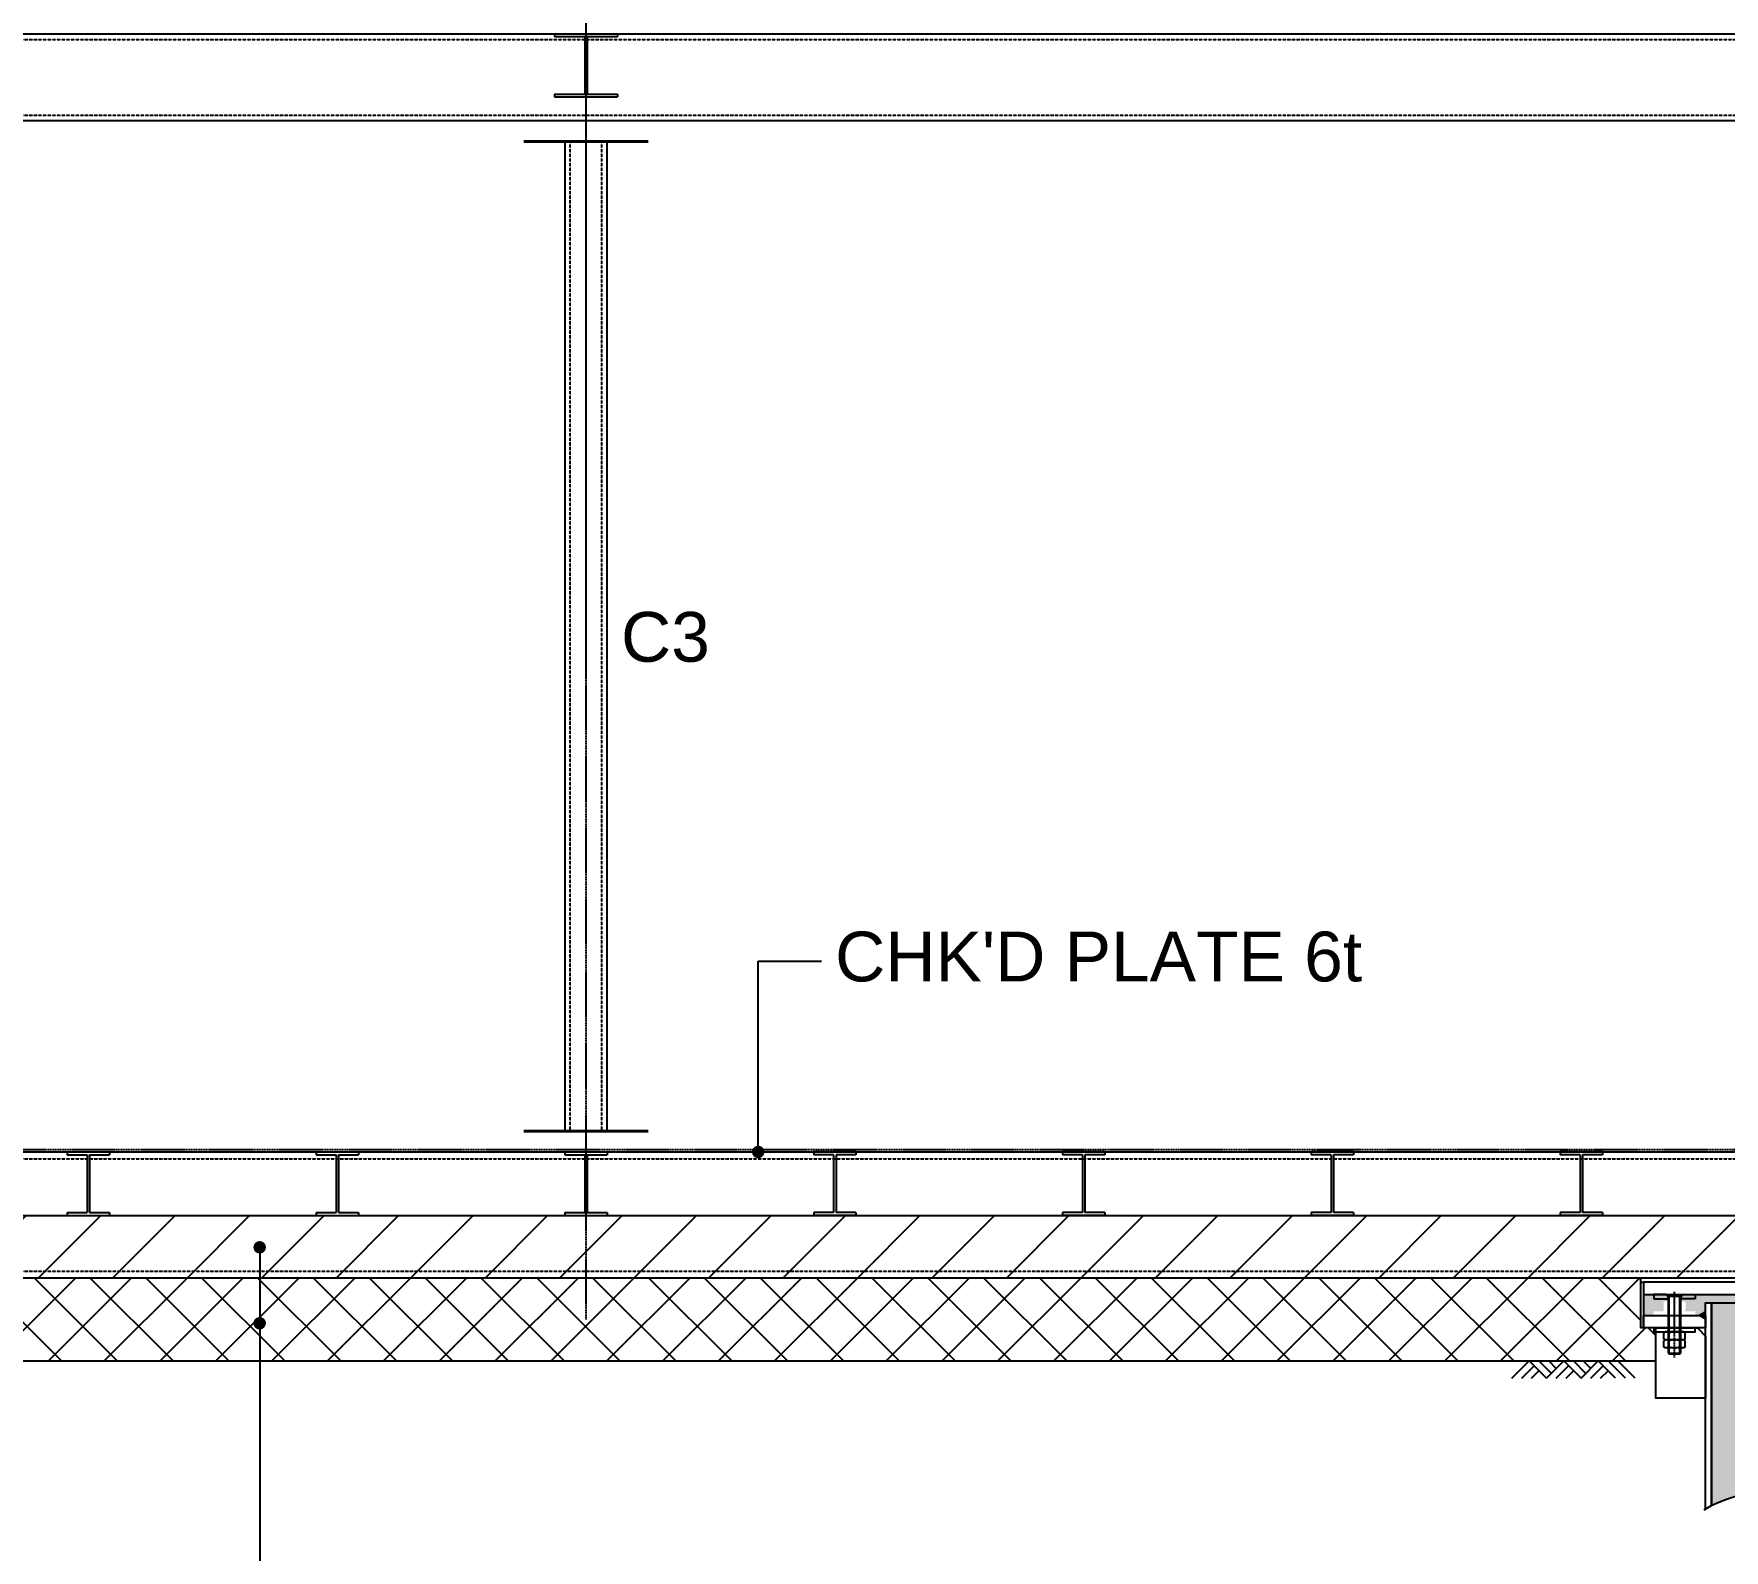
# Model space of a CAD drawing. Header units: millimetres. Extents: x 415966 to 487306, y -108951 to -17325.
# Drawn here: x 456160 to 460236, y -33811 to -30155 of the extents above; entities that cross this region are included whole.
import ezdxf
from ezdxf.enums import TextEntityAlignment as Align

# ---------------------------------------------------------------- set-up
doc = ezdxf.new("R2010")
doc.units = ezdxf.units.MM
doc.header["$LTSCALE"] = 2
doc.linetypes.add('CENTER', pattern=[2, 1.25, -0.25, 0.25, -0.25])
doc.linetypes.add('HIDDEN', pattern=[0.375, 0.25, -0.125])
for name, color, linetype in [('#20_GR', 3, 'Continuous'), ('C_CEN', 1, 'CENTER'), ('C_COLUMN-01', 2, 'Continuous'), ('C_GIRDER', 2, 'Continuous'), ('C_TEXT_01', 2, 'Continuous'), ('CONC', 3, 'Continuous'), ('DIM', 1, 'Continuous'), ('finish', 1, 'Continuous'), ('PLATE', 2, 'Continuous'), ('나사산', 1, 'Continuous'), ('중심선', 1, 'CENTER')]:
    doc.layers.add(name, color=color, linetype=linetype)
doc.layers.add('C_STEEL', color=2, linetype='Continuous', lineweight=30)
doc.styles.add('Arial', font='arial.ttf')

# ---------------------------------------------------------------- blocks, each defined once
blk = doc.blocks.new('A$C45570403')
at = {"layer": 'finish'}
for p, q in [((0, 0), (102, 0)), ((0, 0), (0, -7.110000000000582)), ((102, 0), (102, -7.110000000000582)), ((0, -7.110000000000582), (48.07999999998719, -7.110000000000582)), ((48.07999999998719, -7.110000000000582), (48.0800000000163, -145.8899999999994)), ((53.92000000001281, -7.110000000000582), (102, -7.110000000000582)), ((53.92000000001281, -7.110000000000582), (53.92000000004191, -145.8899999999994)), ((0, -145.8899999999994), (48.0800000000163, -145.8900000000012)), ((2.91038304567337e-11, -145.8899999999994), (2.91038304567337e-11, -153)), ((0, -153), (102, -153)), ((53.92000000004191, -145.8900000000012), (102, -145.8899999999994)), ((102.0000000000291, -145.8899999999994), (102.0000000000291, -153))]:
    blk.add_line(p, q, dxfattribs=at)
blk = doc.blocks.new('A$C70F644BE')
at = {"layer": 'finish'}
for p, q in [((0, 0), (152, 0)), ((0, 0), (0, -6.600000000002183)), ((152, 0), (152, -6.600000000002183)), ((0, -6.600000000002183), (73.0799999999872, -6.600000000002183)), ((73.0799999999872, -6.600000000002183), (73.0800000000163, -145.3999999999978)), ((78.9200000000128, -6.600000000002183), (152, -6.600000000002183)), ((78.9200000000128, -6.600000000002183), (78.92000000004191, -145.3999999999978)), ((0, -145.3999999999978), (73.0800000000163, -145.3999999999978)), ((2.91038304567337e-11, -145.3999999999978), (2.91038304567337e-11, -152)), ((0, -152), (152, -152)), ((78.92000000004191, -145.3999999999978), (152, -145.3999999999978)), ((152.0000000000291, -145.3999999999978), (152.0000000000291, -152))]:
    blk.add_line(p, q, dxfattribs=at)
blk = doc.blocks.new('A$C25214C55')
at = {"layer": 'DIM'}
for p, q in [((223.470387361871, -125.0000000000036), (348.470387361871, -3.637978807091713e-12)), ((294.1810654805304, -125.0000000000036), (419.1810654805304, -3.637978807091713e-12)), ((364.8917435991752, -125.0000000000036), (489.8917435991752, -3.637978807091713e-12)), ((473.470387361871, -125.0000000000036), (419.1810654805304, -70.71067811865942)), ((544.1810654805304, -125.0000000000036), (454.5364045398455, -35.35533905932971)), ((614.8917435991752, -125.0000000000036), (489.8917435991752, -3.637978807091713e-12)), ((544.1810654805304, -54.28932188134786), (598.470387361871, -3.637978807091713e-12)), ((579.5364045398455, -89.64466094067757), (669.1810654805304, -3.637978807091713e-12)), ((614.8917435991752, -125.0000000000036), (739.8917435991752, -3.637978807091713e-12)), ((723.470387361871, -125.0000000000036), (669.1810654805304, -70.71067811865942)), ((794.1810654805304, -125.0000000000036), (704.5364045398455, -35.35533905932971)), ((864.8917435991752, -125.0000000000036), (739.8917435991752, -3.637978807091713e-12)), ((794.1810654805304, -54.28932188134786), (848.470387361871, -3.637978807091713e-12)), ((829.5364045398455, -89.64466094067757), (919.1810654805304, -3.637978807091713e-12)), ((864.8917435991752, -125.0000000000036), (989.8917435991752, -3.637978807091713e-12)), ((973.470387361871, -125.0000000000036), (919.1810654805304, -70.71067811865942)), ((1044.18106548053, -125.0000000000036), (954.5364045398455, -35.35533905932971)), ((1114.891743599175, -125.0000000000036), (989.8917435991752, -3.637978807091713e-12))]:
    blk.add_line(p, q, dxfattribs=at)
blk = doc.blocks.new('_DatumFilled')
at = {"color": 0, "linetype": 'ByBlock'}
blk.add_solid([(0, 0.57735027), (-1, 0), (0, -0.57735027)], dxfattribs=at)
blk = doc.blocks.new('BOLT2')
for p, q in [((-15.00000000419095, 147.9802525004052), (-12.97025250422303, 151.5100000004604)), ((-15.00000000419095, 147.9802525004052), (-15.00000000419095, 10.50474750004651)), ((-15.00000000419095, 147.9802525004052), (14.99999999580905, 147.9802525004052)), ((-12.97025250422303, 151.5100000004604), (12.97025249584112, 151.5100000004604)), ((12.97025249584112, 151.5100000004604), (14.99999999580905, 147.9802525004052)), ((14.99999999580905, 10.50474750004651), (14.99999999580905, 147.9802525004052)), ((-22.50000000419095, 61.50999999999476), (-25.98120000422932, 59.49894999999378)), ((-25.98120000422932, 44.50104999999894), (-25.98120000422932, 59.49894999999378)), ((-22.50000000419095, 42.48999999999796), (-25.98120000422932, 44.50104999999894)), ((-22.50000000419095, 42.48999999999796), (-25.98120000422932, 40.47894999999698)), ((22.49999999580905, 61.50999999999476), (-22.50000000419095, 61.50999999999476)), ((22.49999999580905, 42.48999999999796), (-22.50000000419095, 42.48999999999796)), ((22.49999999580905, 42.48999999999796), (-22.50000000419095, 42.48999999999796)), ((-12.99150000419468, 44.50104999999894), (-12.99150000419468, 59.49894999999378)), ((12.99149999592919, 44.50104999999894), (12.99149999592919, 59.49894999999378)), ((25.98119999584742, 59.49894999999378), (22.49999999580905, 61.50999999999476)), ((25.98119999584742, 44.50104999999894), (22.49999999580905, 42.48999999999796)), ((25.98119999584742, 40.47894999999698), (22.49999999580905, 42.48999999999796)), ((25.98119999584742, 44.50104999999894), (25.98119999584742, 59.49894999999378)), ((-25.98120000422932, 25.48105000000214), (-25.98120000422932, 40.47894999999698)), ((-22.50000000419095, 23.47000000000116), (-25.98120000422932, 25.48105000000214)), ((22.49999999580905, 23.47000000000116), (-22.50000000419095, 23.47000000000116)), ((-15.00000000419095, 10.50474750004651), (14.99999999580905, 10.50474750004651)), ((-15.00000000419095, 10.50474750004651), (-12.97025250422303, 8.474999999991269)), ((-12.99150000419468, 25.48105000000214), (-12.99150000419468, 40.47894999999698)), ((-12.97025250422303, 8.474999999991269), (12.97025249584112, 8.474999999991269)), ((12.97025249584112, 8.474999999991269), (14.99999999580905, 10.50474750004651)), ((12.99149999592919, 25.48105000000214), (12.99149999592919, 40.47894999999698)), ((25.98119999584742, 25.48105000000214), (22.49999999580905, 23.47000000000116)), ((25.98119999584742, 25.48105000000214), (25.98119999584742, 40.47894999999698))]:
    blk.add_line(p, q)
at = {"color": 1}
for points in [[(-50.00000000419095, 141.5100000004604), (-15.00000000419095, 141.5100000004604), (-15.00000000419095, 146.5100000004604), (-20.00000000419095, 151.5100000004604), (-50.00000000419095, 151.5100000004604)], [(50.00000000419095, 141.5100000004604), (15.00000000419095, 141.5100000004604), (15.00000000419095, 146.5100000004604), (20.00000000419095, 151.5100000004604), (50.00000000419095, 151.5100000004604)], [(-50.00000000419095, 61.50999999999476), (49.99999999580905, 61.50999999999476), (49.99999999580905, 71.50999999999476), (-50.00000000419095, 71.50999999999476)]]:
    blk.add_lwpolyline(points, close=True, dxfattribs=at)
for centre, radius, start, end in [((-19.48635000409558, 50.01665154959483), 11.49334852972338, 55.59101350092298, 124.408986499077), ((-19.48635000409558, 53.9833484503979), 11.49334852972196, 235.591013500923, 304.408986499077), ((-19.48635000409558, 30.99665154959803), 11.49334852972338, 55.59101350092298, 124.408986499077), ((0.3143089925870299, 16.51109768163587), 45, 90.40019390252998, 107.1985961775466), ((0.3143089925870299, 87.48890231835685), 45, 252.8014038224534, 269.59980610414), ((0.3143089925870299, -2.508902318360924), 45, 90.40019390252998, 107.1985961775466), ((-0.3143090009689331, 16.51109768163587), 45, 72.80140382245344, 89.59980610413999), ((-0.3143090009689331, 87.48890231835685), 45, 270.40019389586, 287.1985961775466), ((-0.3143090009689331, -2.508902318360924), 45, 72.80140382245344, 89.59980610413999), ((19.48634999594651, 50.01665154959483), 11.49334852972309, 55.59101350092298, 124.408986499077), ((19.48634999594651, 53.9833484503979), 11.49334852972206, 235.591013500923, 304.408986499077), ((19.48634999594651, 30.99665154959803), 11.49334852972309, 55.59101350092298, 124.408986499077), ((-19.48635000409558, 34.9633484504011), 11.49334852972196, 235.591013500923, 304.408986499077), ((0.3143089925870299, 68.46890231836005), 45, 252.8014038224534, 269.59980610414), ((-0.3143090009689331, 68.46890231836005), 45, 270.40019389586, 287.1985961775466), ((19.48634999594651, 34.9633484504011), 11.49334852972206, 235.591013500923, 304.408986499077)]:
    blk.add_arc(centre, radius, start, end)
at = {"layer": '나사산'}
for p, q in [((-12.97025250422303, 8.474999999991269), (-12.97025250422303, 151.5100000004604)), ((12.97025249584112, 8.474999999991269), (12.97025249584112, 151.5100000004604))]:
    blk.add_line(p, q, dxfattribs=at)
at = {"layer": '중심선'}
blk.add_line((0, 0), (0, 158.4802525004052), dxfattribs=at)
blk = doc.blocks.new('A$C5F127701')
for p, q in [((-17.32079999998678, 40.65929999999935), (-15, 42)), ((-15, 42), (15, 42)), ((-8.646835000021383, 53.35000000000582), (-10, 51.996834999969)), ((10, 51.996834999969), (-10, 51.996834999969)), ((-10, 51.996834999969), (-10, -22.24683499995444)), ((8.646835000021383, 53.35000000000582), (-8.646835000021383, 53.35000000000582)), ((10, 51.996834999969), (8.646835000021383, 53.35000000000582)), ((10, -22.24683499995444), (10, 51.996834999969)), ((15, 42), (17.32079999998678, 40.65929999999935)), ((-17.32079999998678, 40.65929999999935), (-17.32079999998678, 27.34070000000065)), ((-17.32079999998678, 27.34070000000065), (-15, 26)), ((-17.32079999998678, 24.65929999999935), (-15, 26)), ((-17.32079999998678, 24.65929999999935), (-17.32079999998678, 11.34070000000065)), ((-17.32079999998678, 11.34070000000065), (-15, 10)), ((-15, 26), (15, 26)), ((-15, 26), (15, 26)), ((-15, 10), (15, 10)), ((-8.661000000080094, 40.65929999999935), (-8.661000000080094, 27.34070000000065)), ((-8.661000000080094, 24.65929999999935), (-8.661000000080094, 11.34070000000065)), ((8.660999999963678, 40.65929999999935), (8.660999999963678, 27.34070000000065)), ((8.660999999963678, 24.65929999999935), (8.660999999963678, 11.34070000000065)), ((15, 26), (17.32079999998678, 27.34070000000065)), ((15, 26), (17.32079999998678, 24.65929999999935)), ((15, 10), (17.32079999998678, 11.34070000000065)), ((17.32079999998678, 40.65929999999935), (17.32079999998678, 27.34070000000065)), ((17.32079999998678, 24.65929999999935), (17.32079999998678, 11.34070000000065)), ((10, -22.24683499995444), (-10, -22.24683499995444)), ((-8.646835000021383, -24.59999999999127), (-10, -22.24683499995444)), ((8.646835000021383, -24.59999999999127), (-8.646835000021383, -24.59999999999127)), ((10, -22.24683499995444), (8.646835000021383, -24.59999999999127))]:
    blk.add_line(p, q)
at = {"color": 1}
for points in [[(-30.00000000279397, 10), (29.99999999720603, 10), (29.99999999720603, 0), (-30.00000000279397, 0)], [(-30.00000000279397, -14.59999999999127), (-10, -14.59999999999127), (-10, -19.59999999999127), (-15, -24.59999999999127), (-30.00000000279397, -24.59999999999127)], [(30.00000000279397, -14.59999999999127), (10, -14.59999999999127), (10, -19.59999999999127), (15, -24.59999999999127), (30.00000000279397, -24.59999999999127)]]:
    blk.add_lwpolyline(points, close=True, dxfattribs=at)
for centre, radius, start, end in [((-12.99090000009164, 34.33776769973338), 7.662232353148038, 55.59101350092298, 124.408986499077), ((0.2095393311465159, 12.00073178776074), 30, 90.40019389586, 107.1985961775466), ((-0.2095393311465159, 12.00073178776074), 30, 72.80140382245344, 89.59980610413999), ((12.99089999997523, 34.33776769973338), 7.662232353147973, 55.59101350092298, 124.408986499077), ((-12.99090000009164, 33.66223230026662), 7.662232353148724, 235.591013500923, 304.408986499077), ((-12.99090000009164, 18.33776769973338), 7.662232353148038, 55.59101350092298, 124.408986499077), ((-12.99090000009164, 17.66223230026662), 7.662232353148724, 235.591013500923, 304.408986499077), ((0.2095393311465159, 55.99926821223926), 30, 252.8014038224534, 269.59980610414), ((0.2095393311465159, -3.999268212239258), 30, 90.40019389586, 107.1985961775466), ((0.2095393311465159, 39.99926821223926), 30, 252.8014038224534, 269.59980610414), ((-0.2095393311465159, 55.99926821223926), 30, 270.40019390253, 287.1985961775466), ((-0.2095393311465159, -3.999268212239258), 30, 72.80140382245344, 89.59980610413999), ((-0.2095393311465159, 39.99926821223926), 30, 270.40019390253, 287.1985961775466), ((12.99089999997523, 33.66223230026662), 7.662232353148918, 235.591013500923, 304.408986499077), ((12.99089999997523, 18.33776769973338), 7.662232353147973, 55.59101350092298, 124.408986499077), ((12.99089999997523, 17.66223230026662), 7.662232353148918, 235.591013500923, 304.408986499077)]:
    blk.add_arc(centre, radius, start, end)
at = {"layer": '나사산'}
for p, q in [((-8.646835000021383, 53.35000000000582), (-8.646835000021383, -24.59999999999127)), ((8.646835000021383, 53.35000000000582), (8.646835000021383, -24.59999999999127))]:
    blk.add_line(p, q, dxfattribs=at)
at = {"layer": '중심선'}
for p, q in [((0, -30.63803037938487), (0, 58.35000000000582)), ((-2.793967723846436e-09, 41), (-2.793967723846436e-09, -29.24683499995444))]:
    blk.add_line(p, q, dxfattribs=at)
blk = doc.blocks.new('A$C257A2ABB')
h = blk.add_hatch(color=9)
edge = h.paths.add_edge_path()
edge.add_arc((152.2499999998836, -294.7278323663631), 296.6943494444259, 239.1258303310062, 296.7950632267268)
edge.add_line((286, -559.5645263726183), (286, -50))
edge.add_line((286, -50), (174.9999999925494, -50))
edge.add_line((174.9999999925494, -50), (174.9999999925494, -350))
edge.add_line((174.9999999925494, -350), (-175.0000000074506, -350))
edge.add_line((-175.0000000074506, -350), (-175.0000000074506, -50))
edge.add_line((-175.0000000074506, -50), (-286, -50))
edge.add_line((-286, -50), (-286, -539.1944840871438))
edge.add_arc((-152.2500000001164, -804.0311780936609), 296.6943494444649, 59.12583033100839, 116.79506322666319, ccw=False)
at = {"layer": 'C_GIRDER'}
h = blk.add_hatch(dxfattribs=at)
h.set_pattern_fill('AR-CONC', color=256, scale=5, style=0)
h.set_pattern_definition([(49.99999999999999, (-571007.5940438636, 28468.11309052343), (35.86300913003767, -3.137606749129755), [3.75, -41.25]), (355, (-571007.5940438636, 28468.11309052343), (-6.937566680649999, 37.60960668500059), [3, -33]), (100.4513999999998, (-571004.6054598636, 28467.85162352343), (28.92546908570108, 34.47197710304768), [3.187009499999999, -35.05710559999998]), (46.18420000000001, (-571007.5940438636, 28478.11309052343), (53.36205243128222, -8.275950716450904), [5.625, -61.875]), (96.63559999999971, (-571003.1472066136, 28477.42342517343), (46.73313527743516, 48.70589354502209), [4.780514399999992, -52.58564999999994]), (351.1842, (-571007.5940438636, 28478.11309052343), (46.73309725668136, 48.70593004626623), [4.5, -49.5]), (21, (-571002.5940438636, 28475.61309052343), (29.84535260592308, -20.13094453326694), [3.75, -41.25]), (326.0000000000001, (-571002.5940438636, 28475.61309052343), (12.16576659607909, 36.25750225234265), [3, -33]), (71.4514, (-571000.1069322136, 28473.93551022343), (42.0111314290745, 16.12652483549762), [3.1870095, -35.0571056]), (37.50000000000001, (-571007.5940438636, 28468.11309052343), (0.6079927658645333, 16.64469269156557), [0, -32.59999999999999, 0, -33.5, 0, -33.125]), (7.499999999999999, (-571007.5940438636, 28468.11309052343), (13.15347687210743, 19.72058559411801), [0, -19.1, 0, -31.85, 0, -12.625]), (327.5, (-571018.7440438636, 28468.11309052343), (26.69112180862045, -1.12774358671899), [0, -12.5, 0, -39, 0, -51.75]), (317.5, (-571023.7440438636, 28468.11309052343), (29.15930846711931, 5.005249116615882), [0, -16.25, 0, -25.9, 0, -36.75])])
h.paths.add_polyline_path([(-390.0000000172295, -30), (-450, -30), (-450, -80.00000000046566), (-425, -80.00000000046566), (-425, -70.00000002031447), (-397.9999999807915, -70.00000002031447), (-399.9995664064772, -68.84487303521018, -0.03836757206835595), (-401.5585600156337, -67.94426000007661), (-401.5585600156337, -48.05574000008346, -0.03836757211836058), (-399.9995664043818, -47.15512696393125), (-398.0000000153668, -46.00000000032014), (-390.0000000182772, -46.00000000032014)])
h.paths.add_polyline_path([(-300, -50), (-286, -50), (-150.0000000074506, -50), (-150.0000000074506, -30), (-360.0000000171131, -30), (-360.0000000181608, -46.00000000032014), (-352.0000000153668, -46.00000000032014), (-350.0004336256534, -47.15512696452788, -0.03836757208910301), (-348.4414400155656, -48.05574000008346), (-348.4414400155656, -67.94426000007661, -0.03836757203997456), (-350.0004336235579, -68.84487303464266), (-352.0000000499422, -70.00000002031447), (-325, -70.00000002031447), (-325, -80.00000000046566), (-300, -80.00000000046566)])
h.paths.add_polyline_path([(322.52573869552, -33.03101058542961), (333.8024237966165, -35.60851561209711), (335.7528316660319, -30), (149.9999999925494, -30), (149.9999999925494, -50), (286, -50), (300, -50), (300, -80.00000000046566), (325, -80.00000000046566), (325, -70.00000002031447), (352.0000000499422, -70.00000002031447), (350.0004336235579, -68.84487303462811, -0.03836757203983128), (348.4414400155656, -67.94426000007661), (348.4414400155656, -48.05574000008346, -0.03836757208895958), (350.0004336256534, -47.15512696452788), (352.0000000153668, -46.00000000032014), (360.0000000181608, -46.00000000032014), (360.0000000171131, -30), (335.7528316660319, -30), (333.8024237966165, -35.60851561209711), (337.5194883575896, -36.45812278872472), (322.1978794694878, -68.97808361479838)])
h.paths.add_polyline_path([(450, -30), (390.0000000172295, -30), (390.0000000182772, -46.00000000032014), (398.0000000153668, -46.00000000032014), (399.9995664043818, -47.15512696393125, -0.03836757211821606), (401.5585600156337, -48.05574000008346), (401.5585600156337, -67.94426000007661, -0.03836757206821154), (399.9995664064772, -68.84487303521018), (397.9999999807915, -70.00000002031447), (425, -70.00000002031447), (425, -80.00000000046566), (450, -80.00000000046566)])
h.paths.add_polyline_path([(174.9999999925494, -350), (174.999999992433, -50), (149.9999999925494, -50), (149.9999999925494, -330), (-150.0000000074506, -330), (-150.0000000074506, -50), (-175.000000007567, -50), (-175.0000000074506, -350)])
at = {"color": 253}
for p, q in [((-778.8032002048567, -190), (-420, -190)), ((420, -190), (767.140452080057, -189.9999999999854))]:
    blk.add_line(p, q, dxfattribs=at)
at = {"color": 6}
for points in [[(-420, -110.0000000004657), (-320, -110.0000000004657), (-300, -130.0000000004657), (-300, -280.0000000004657), (-420, -280.0000000004657)], [(420, -110.0000000004657), (320, -110.0000000004657), (300, -130.0000000004657), (300, -280.0000000004657), (420, -280.0000000004657)]]:
    blk.add_lwpolyline(points, close=True, dxfattribs=at)
at = {"layer": 'C_CEN', "linetype": 'Continuous'}
for centre, start, end in [((-152.25, -804.0311780935735), 59.12583032951751, 120.8741696704825), ((152.2499999997672, -294.7278323662904), 239.1258303295175, 300.8741696704825)]:
    blk.add_arc(centre, 296.6943494444494, start, end, dxfattribs=at)
at = {"layer": 'C_GIRDER'}
for p, q in [((-175.0000000074506, -350), (-175.0000000074506, -50)), ((174.9999999925494, -50), (174.9999999925494, -350)), ((174.9999999925494, -350), (-175.0000000074506, -350))]:
    blk.add_line(p, q, dxfattribs=at)
for points in [[(-456, 0), (-450, 0), (-450, -110.0000000004657), (-456, -110.0000000004657)], [(456, 0), (450, 0), (450, -110.0000000004657), (456, -110.0000000004657)], [(-150.0000000074506, -30), (149.9999999925494, -30), (149.9999999925494, -330), (-150.0000000074506, -330)], [(-10.00000000745058, -30), (9.99999999254942, -30), (9.99999999254942, -330), (-10.00000000745058, -330)]]:
    blk.add_lwpolyline(points, close=True, dxfattribs=at)
at = {"layer": 'CONC', "color": 8}
for points in [[(-286, -539.1944840871292), (-286, -50), (-175.0000000074506, -50)], [(174.9999999925494, -50), (286, -50), (286, -559.5645263726765)]]:
    blk.add_lwpolyline(points, dxfattribs=at)
at = {"layer": 'PLATE'}
for points in [[(450, -30), (450, 0), (-450, 0), (-450, -30)], [(-300, -80.00000000046566), (-300, -110.0000000004657), (-450, -110.0000000004657), (-450, -80.00000000046566)], [(300, -80.00000000046566), (300, -110.0000000004657), (450, -110.0000000004657), (450, -80.00000000046566)]]:
    blk.add_lwpolyline(points, close=True, dxfattribs=at)
for points in [[(-300, -546.7424793672835), (-300, -50), (-286, -50), (-286, -539.1944840871292)], [(300, -552.0165310925076), (300, -50), (286, -50), (286, -559.5645263726765)]]:
    blk.add_lwpolyline(points, dxfattribs=at)
blk.add_blockref('BOLT2', (-375.000000035041, -181.5100000004604))
at = {"xscale": -1}
blk.add_blockref('BOLT2', (375.000000035041, -181.5100000004604), dxfattribs=at)
at = {"color": 1, "yscale": 20, "zscale": 20}
for p, xscale in [((-300, -80.00000000046566), 20), ((300, -80.00000000046566), -20)]:
    blk.add_blockref('_DatumFilled', p, dxfattribs=dict(at, xscale=xscale))
at = {"layer": 'C_GIRDER', "xscale": -1}
blk.add_blockref('A$C5F127701', (-50.00000000244472, 24.59999999999854), dxfattribs=at)
at = {"layer": 'C_GIRDER'}
blk.add_blockref('A$C5F127701', (49.99999998754356, 24.59999999999854), dxfattribs=at)
at = {"layer": 'CONC', "xscale": -0.333333333334546, "yscale": 0.333333333334546, "zscale": 0.333333333334546}
for p in [(-395.5098708791193, -190), (841.6305812010542, -190)]:
    blk.add_blockref('A$C25214C55', p, dxfattribs=at)

msp = doc.modelspace()

# ---------------------------------------------------------------- hatches: boundary and pattern name
at = {"layer": 'C_GIRDER'}
h = msp.add_hatch(dxfattribs=at)
h.set_pattern_fill('ANSI37', color=1, scale=30)
h.set_pattern_definition([(45, (-63679, 0), (-67.35192090801866, 67.35192090801866), []), (135, (-63679, 0), (-67.35192090801866, -67.35192090801864), [])])
h.paths.add_polyline_path([(454947.4325849658, -33154.90330952196), (454947.4325849658, -33294.90330952241), (454911.4325849658, -33294.90330952241), (454911.4325849658, -33354.90330952195), (460071.4325849777, -33354.90330952196), (460071.4325849703, -33274.90330952242), (460035.4325849703, -33274.90330952242), (460035.4325849777, -33154.90330952196)])
at = {"layer": 'finish'}
h = msp.add_hatch(dxfattribs=at)
h.set_pattern_fill('ANSI31', color=256, scale=40, style=0)
h.set_pattern_definition([(45, (-63679, 0), (-89.80256121069154, 89.80256121069154), [])])
h.paths.add_polyline_path([(454710.4325849658, -33004.90330952195), (454710.4325849658, -33154.90330952195), (469272.4325849728, -33154.90330952195), (469272.4325849728, -33004.90330952195)])

# ---------------------------------------------------------------- linework, layer by layer
at = {"layer": '#20_GR', "color": 1}
for p, q in [((457906.6094527992, -32850.90330952196), (457906.6094527992, -32390.93380697188)), ((457906.6094527992, -32390.93380697188), (458059.055856501, -32390.93380697188)), ((456704.4044011752, -33080.87071692336), (456704.4044011752, -34318.52340561574))]:
    msp.add_line(p, q, dxfattribs=at)
at = {"color": 4, "const_width": 15}
for points in [[(457899.1094527992, -32850.90330952196, 1), (457914.1094527992, -32850.90330952196, 1)], [(456711.9044011752, -33080.87071692336, 1), (456696.9044011752, -33080.87071692336, 1)], [(456711.9044011752, -33263.87071692336, 1), (456696.9044011752, -33263.87071692336, 1)]]:
    msp.add_lwpolyline(points, format="xyb", close=True, dxfattribs=at)
at = {"layer": 'C_CEN'}
for p, q in [((457491.4325849703, -30234.90330952038), (457491.4325849703, -27081.90330952096)), ((457491.4325849703, -31707.90330952146), (457491.4325849703, -30101.90330952102)), ((457491.4325849703, -33254.90330952044), (457491.4325849703, -30101.90330952102)), ((454710.4325849658, -32844.90330952195), (469272.4325849728, -32844.90330952196)), ((454710.4325849658, -32850.90330952195), (469272.4325849728, -32850.90330952196))]:
    msp.add_line(p, q, dxfattribs=at)
at = {"layer": 'C_COLUMN-01', "color": 1}
msp.add_lwpolyline([(454947.4325849658, -33154.90330952196), (454947.4325849658, -33294.90330952241), (454911.4325849658, -33294.90330952241), (454911.4325849658, -33354.90330952195), (460071.4325849777, -33354.90330952196), (460071.4325849703, -33274.90330952242), (460035.4325849703, -33274.90330952242), (460035.4325849777, -33154.90330952196), (454947.4325849658, -33154.90330952196)], dxfattribs=at)
at = {"layer": 'C_GIRDER', "linetype": 'HIDDEN'}
for p, q in [((454791.4325849679, -30168.4033095219), (469191.4325849703, -30168.4033095219)), ((454710.4325849692, -30351.4033095219), (469272.4325849782, -30351.4033095219)), ((457453.1325849702, -32800.9033095213), (457453.1325849702, -30414.90330952161)), ((457529.7325849701, -32800.9033095213), (457529.7325849701, -30414.90330952161)), ((454710.4325849692, -32867.20330952197), (469272.4325849782, -32867.20330952197)), ((454710.4325849692, -33138.60330952196), (469272.4325849782, -33138.60330952196))]:
    msp.add_line(p, q, dxfattribs=at)
at = {"layer": 'C_GIRDER'}
msp.add_lwpolyline([(454710.4325849658, -30154.9033095219), (469272.4325849728, -30154.9033095219), (469272.4325849728, -30364.9033095219), (454710.4325849658, -30364.9033095219), (454710.4325849658, -30174.90330952191)], dxfattribs=at)
for points in [[(457542.4325849703, -32800.90330952132), (457542.4325849703, -30414.90330952161), (457440.4325849703, -30414.90330952161), (457440.4325849703, -32800.90330952132)], [(454710.4325849658, -32850.90330952195), (469272.4325849728, -32850.90330952196), (469272.4325849728, -33154.90330952196), (454710.4325849658, -33154.90330952195)]]:
    msp.add_lwpolyline(points, close=True, dxfattribs=at)
at = {"layer": 'C_STEEL', "color": 6, "lineweight": 40}
for p, q in [((457641.4325849703, -30414.90330952161), (457341.4325849703, -30414.90330952161)), ((457641.4325849703, -32800.90330952132), (457341.4325849703, -32800.90330952132))]:
    msp.add_line(p, q, dxfattribs=at)
at = {"layer": 'finish'}
for p, q in [((469272.4325849728, -33004.90330952195), (454710.4325849658, -33004.90330952195)), ((469272.4325849728, -33154.90330952195), (454710.4325849658, -33154.90330952195))]:
    msp.add_line(p, q, dxfattribs=at)

# ---------------------------------------------------------------- block references
at = {"layer": 'C_GIRDER'}
msp.add_blockref('A$C257A2ABB', (460491.4325849703, -33164.90330952196), dxfattribs=at)
at = {"layer": 'finish'}
for name, p in [('A$C70F644BE', (457415.4325849658, -30154.90330952191)), ('A$C45570403', (456240.4325849679, -32850.90330952196)), ('A$C45570403', (456840.4325849679, -32850.90330952196)), ('A$C45570403', (457440.4325849679, -32850.90330952196))]:
    msp.add_blockref(name, p, dxfattribs=at)
at = {"layer": 'finish', "xscale": -1}
for p in [(458142.4325849726, -32850.90330952196), (458742.4325849726, -32850.90330952196), (459342.4325849726, -32850.90330952196), (459942.4325849726, -32850.90330952196)]:
    msp.add_blockref('A$C45570403', p, dxfattribs=at)

# ---------------------------------------------------------------- texts
at = {"layer": 'C_TEXT_01', "style": 'Arial'}
msp.add_text('C3', height=120, dxfattribs=at).set_placement((457682.9654295603, -31608.90330952193), align=Align.MIDDLE_CENTER)
msp.add_text("CHK'D PLATE 6t", height=120, dxfattribs=at).set_placement((458092.1907683611, -32439.65425889178))

doc.saveas('drawing.dxf')
